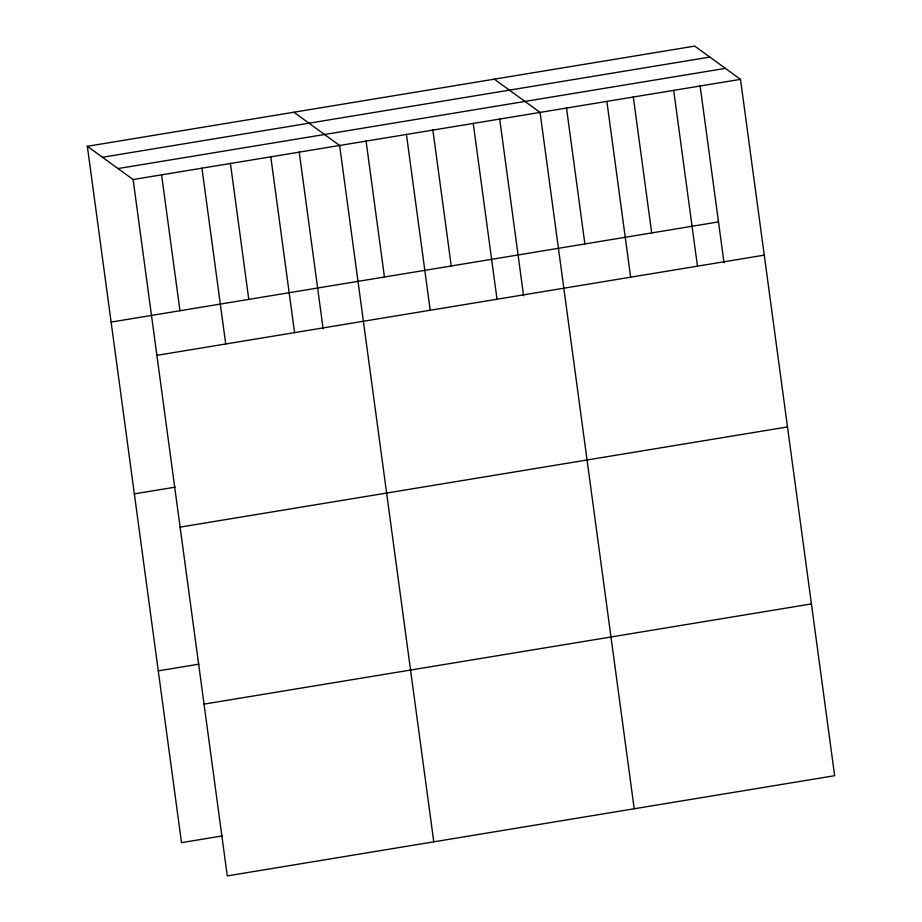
<?xml version="1.0" encoding="UTF-8"?>
<svg xmlns="http://www.w3.org/2000/svg" width="922" height="922" viewBox="0 0 922 922"><rect width="100%" height="100%" fill="white"/><g stroke="black" fill="none" stroke-linecap="round" stroke-linejoin="round"><path stroke-width="1.38" d="M87.348 146.298L694.727 46.1L740.493 79.35L834.652 775.702L227.273 875.9L133.114 179.536L87.348 146.298L181.507 842.65L222.248 835.931M102.457 157.27L709.836 57.072M118.016 168.565L725.395 68.378M133.114 179.536L740.493 79.35M111.124 322.089L718.503 221.902M156.89 355.339L764.269 255.14M134.347 493.881L175.088 487.162M180.113 527.119L787.492 426.932M158.273 670.87L199.014 664.151M204.039 704.12L811.418 603.922M494.296 79.165L540.062 112.415L634.209 808.767M293.864 112.23L339.63 145.469L433.778 841.832M700.098 85.792L724.024 262.735M673.682 90.368L697.458 266.17M633.287 96.822L651.693 232.92M606.872 101.385L630.636 277.188M566.477 107.839L584.882 243.938M499.666 118.857L523.592 295.801M473.251 123.433L497.016 299.235M432.856 129.887L451.25 265.985M406.441 134.451L430.205 310.253M366.046 140.905L384.439 277.003M299.224 151.923L323.149 328.866M270.791 156.832L294.556 332.623M230.396 163.275L248.79 299.385M201.953 168.184L225.717 343.987M161.557 174.638L179.963 310.737"/></g></svg>
